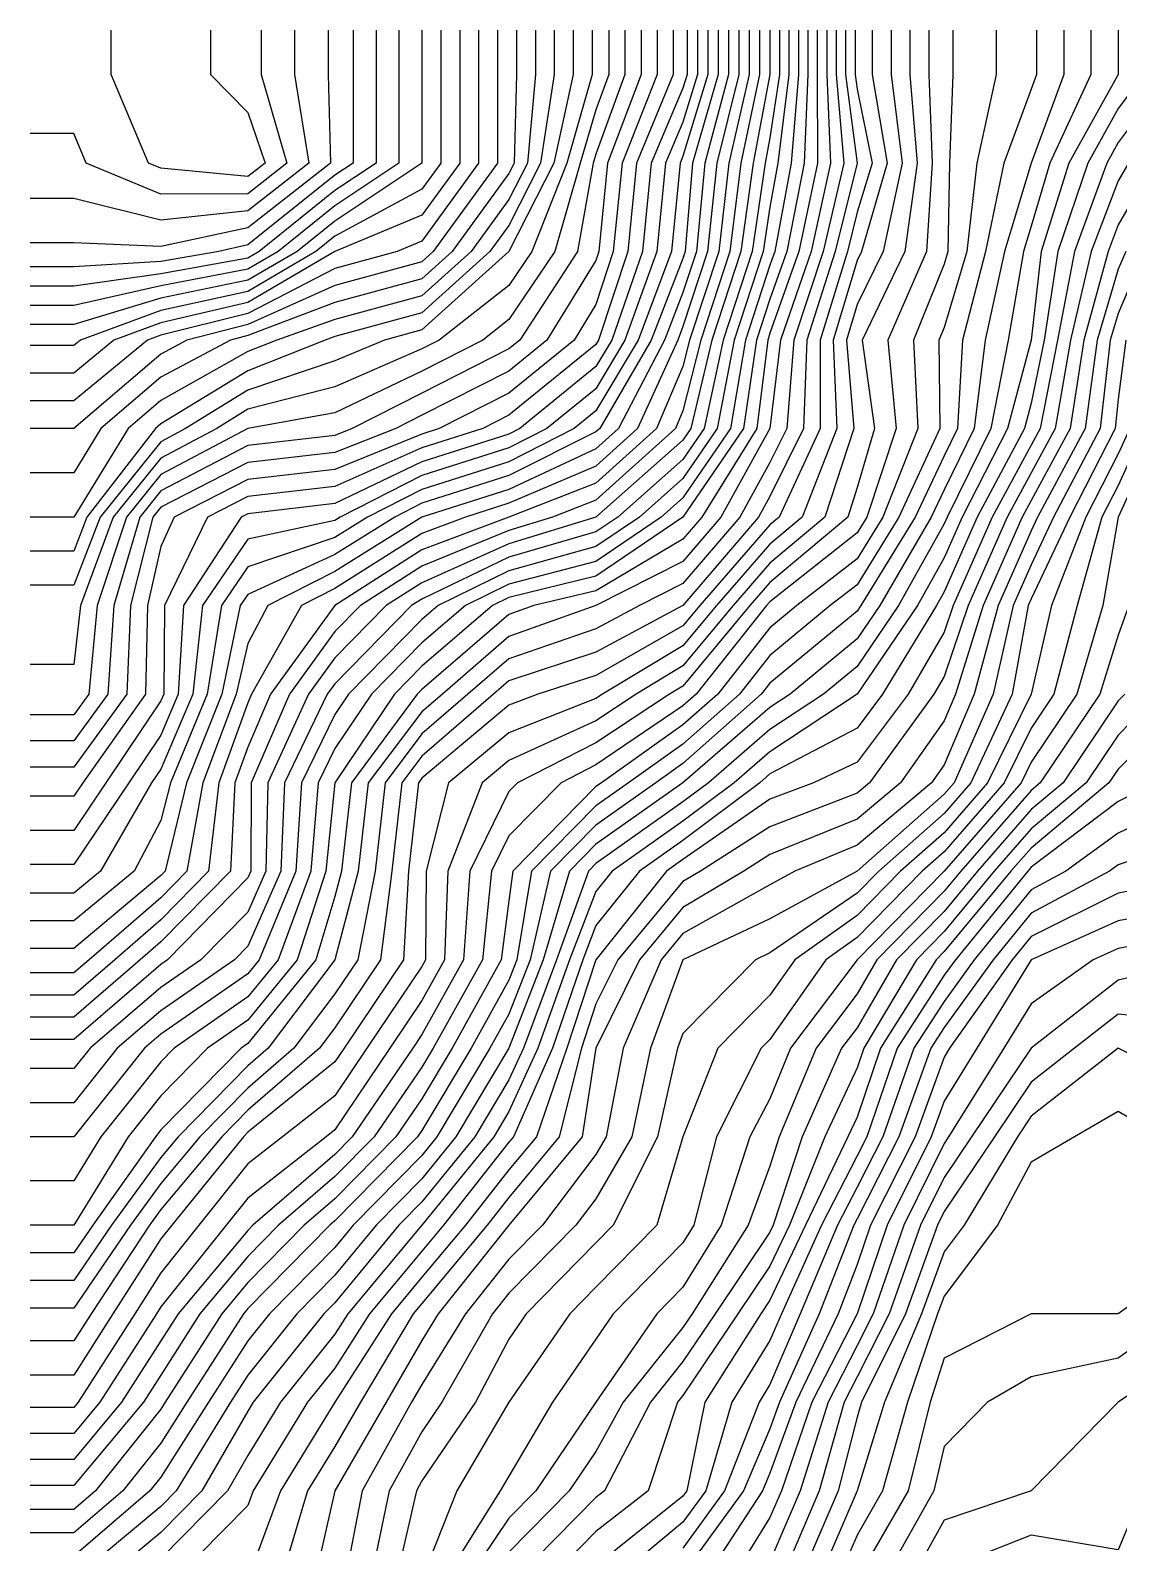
# Model space of a CAD drawing. Header units: inches. Extents: x -105.80435 to -105.79546, y 35.57118 to 35.57852.
# Drawn here: x -105.80435 to -105.800876, y 35.573694 to 35.57852 of the extents above; entities that cross this region are included whole.
import ezdxf

# ---------------------------------------------------------------- set-up
doc = ezdxf.new("R2010")
doc.units = ezdxf.units.IN
doc.header["$MEASUREMENT"] = 0

msp = doc.modelspace()

# ---------------------------------------------------------------- linework, layer by layer
for points, elevation in [([(-105.8033988, 35.5785203), (-105.8033988, 35.5783791), (-105.8033914, 35.5780966), (-105.8036552, 35.5778902), (-105.8039329, 35.5778307), (-105.8042106, 35.5778424), (-105.8043495, 35.5778424)], 7645), ([(-105.8035057, 35.5785203), (-105.8035057, 35.5783791), (-105.8034608, 35.5780966), (-105.8036552, 35.5779445), (-105.8039329, 35.5779138), (-105.8042106, 35.5779836), (-105.8043495, 35.5779836)], 7650), ([(-105.8036125, 35.5785203), (-105.8036125, 35.5783791), (-105.8035302, 35.5780966), (-105.8036552, 35.5779988), (-105.8039329, 35.5779969), (-105.804171, 35.5780966), (-105.8042106, 35.5781907), (-105.8043495, 35.5781907)], 7655), ([(-105.8030998, 35.5785203), (-105.8030998, 35.5783791), (-105.8030998, 35.5780966), (-105.8030998, 35.5780966), (-105.8033775, 35.5779115), (-105.8034982, 35.5778141), (-105.8036552, 35.5777223), (-105.8039329, 35.577665), (-105.8042106, 35.5775808), (-105.8043495, 35.5775808)], 7625), ([(-105.8031728, 35.5785203), (-105.8031728, 35.5783791), (-105.8031728, 35.5780966), (-105.8033775, 35.5779602), (-105.8035586, 35.5778141), (-105.8036552, 35.5777576), (-105.8039329, 35.5777043), (-105.8042106, 35.5776422), (-105.8043495, 35.5776422)], 7630), ([(-105.8032459, 35.5785203), (-105.8032459, 35.5783791), (-105.8032459, 35.5780966), (-105.8033775, 35.5780089), (-105.803619, 35.5778141), (-105.8036552, 35.5777929), (-105.8039329, 35.5777435), (-105.8042106, 35.5777036), (-105.8043495, 35.5777036)], 7635), ([(-105.803319, 35.5785203), (-105.803319, 35.5783791), (-105.803319, 35.5780966), (-105.8033775, 35.5780576), (-105.8036552, 35.5778358), (-105.8037478, 35.5778141), (-105.8039329, 35.5777827), (-105.8042106, 35.577765), (-105.8043495, 35.577765)], 7640), ([(-105.8029186, 35.5785203), (-105.8029186, 35.5783791), (-105.8029186, 35.5780966), (-105.8030998, 35.5778473), (-105.8031791, 35.5778141), (-105.8033775, 35.5777598), (-105.8036552, 35.5776164), (-105.8039329, 35.5775473), (-105.8039756, 35.5775316), (-105.8042106, 35.5773374), (-105.8043495, 35.5773374)], 7610), ([(-105.802979, 35.5785203), (-105.802979, 35.5783791), (-105.802979, 35.5780966), (-105.8030998, 35.5779304), (-105.8033775, 35.5778141), (-105.8033775, 35.5778141), (-105.8036552, 35.5776517), (-105.8039329, 35.5775866), (-105.8040825, 35.5775316), (-105.8042106, 35.5774257), (-105.8043495, 35.5774257)], 7615), ([(-105.8030394, 35.5785203), (-105.8030394, 35.5783791), (-105.8030394, 35.5780966), (-105.8030998, 35.5780135), (-105.8033775, 35.5778628), (-105.8034378, 35.5778141), (-105.8036552, 35.577687), (-105.8039329, 35.5776258), (-105.8041893, 35.5775316), (-105.8042106, 35.577514), (-105.8043495, 35.577514)], 7620), ([(-105.8027979, 35.5785203), (-105.8027979, 35.5783791), (-105.8028052, 35.5780966), (-105.802822, 35.5780634), (-105.8030032, 35.5778141), (-105.8030998, 35.5777272), (-105.8033775, 35.5776511), (-105.8036552, 35.5775458), (-105.8037107, 35.5775316), (-105.8039329, 35.5774127), (-105.8041239, 35.5772492), (-105.8042106, 35.5771079), (-105.8043495, 35.5771079)], 7600), ([(-105.8028583, 35.5785203), (-105.8028583, 35.5783791), (-105.8028583, 35.5780966), (-105.8030635, 35.5778141), (-105.8030998, 35.5777815), (-105.8033775, 35.5777055), (-105.8036552, 35.5775811), (-105.8038496, 35.5775316), (-105.8039329, 35.577487), (-105.8042106, 35.5772492), (-105.8042106, 35.5772492), (-105.8043495, 35.5772492)], 7605), ([(-105.8026168, 35.5785203), (-105.8026168, 35.5783791), (-105.802679, 35.5780966), (-105.802822, 35.5778141), (-105.802822, 35.5778141), (-105.8030998, 35.5775642), (-105.8032188, 35.5775316), (-105.8033775, 35.5774652), (-105.8036552, 35.577372), (-105.8038536, 35.5772492), (-105.8039329, 35.5772073), (-105.8041265, 35.5769667), (-105.8042106, 35.5767494), (-105.8043495, 35.5767494)], 7585), ([(-105.8026771, 35.5785203), (-105.8026771, 35.5783791), (-105.802721, 35.5780966), (-105.802822, 35.5778972), (-105.8028824, 35.5778141), (-105.8030998, 35.5776185), (-105.8033775, 35.5775425), (-105.8034083, 35.5775316), (-105.8036552, 35.5774334), (-105.8039329, 35.577264), (-105.8039503, 35.5772492), (-105.8041686, 35.5769667), (-105.8042106, 35.576858), (-105.8043495, 35.576858)], 7590), ([(-105.8027375, 35.5785203), (-105.8027375, 35.5783791), (-105.8027631, 35.5780966), (-105.802822, 35.5779803), (-105.8029428, 35.5778141), (-105.8030998, 35.5776729), (-105.8033775, 35.5775968), (-105.8035626, 35.5775316), (-105.8036552, 35.5774948), (-105.8039329, 35.5773384), (-105.8040371, 35.5772492), (-105.8042106, 35.5769667), (-105.8042106, 35.5769667), (-105.8043495, 35.5769667)], 7595), ([(-105.8025564, 35.5785203), (-105.8025564, 35.5783791), (-105.8026369, 35.5780966), (-105.8027489, 35.5778141), (-105.802822, 35.5777055), (-105.8030442, 35.5775316), (-105.8030998, 35.5775034), (-105.8033775, 35.5773821), (-105.8036552, 35.5773106), (-105.8037544, 35.5772492), (-105.8039329, 35.577155), (-105.8040844, 35.5769667), (-105.8041893, 35.5766842), (-105.8042106, 35.5764959), (-105.8043495, 35.5764959)], 7580), ([(-105.8024003, 35.5785203), (-105.8024003, 35.5783791), (-105.8025073, 35.5780966), (-105.8025351, 35.5778141), (-105.8025443, 35.5777859), (-105.8027005, 35.5775316), (-105.802822, 35.5774328), (-105.8030998, 35.5772915), (-105.8031831, 35.5772492), (-105.8033775, 35.5771731), (-105.8036552, 35.5771405), (-105.8039329, 35.5769981), (-105.8039582, 35.5769667), (-105.8040291, 35.5766842), (-105.8040416, 35.5764017), (-105.8042106, 35.5761691), (-105.8043495, 35.5761691)], 7565), ([(-105.8024517, 35.5785203), (-105.8024517, 35.5783791), (-105.8025443, 35.5781248), (-105.8025527, 35.5780966), (-105.8026028, 35.5778141), (-105.8027873, 35.5775316), (-105.802822, 35.5775034), (-105.8030998, 35.5773621), (-105.8033219, 35.5772492), (-105.8033775, 35.5772274), (-105.8036552, 35.5771948), (-105.8039329, 35.5770504), (-105.8040002, 35.5769667), (-105.8040825, 35.5766842), (-105.804102, 35.5764017), (-105.8042106, 35.5762522), (-105.8043495, 35.5762522)], 7570), ([(-105.8025032, 35.5785203), (-105.8025032, 35.5783791), (-105.8025443, 35.5782661), (-105.8025948, 35.5780966), (-105.8026759, 35.5778141), (-105.802822, 35.5775968), (-105.8029053, 35.5775316), (-105.8030998, 35.5774328), (-105.8033775, 35.577299), (-105.8036552, 35.5772492), (-105.8036552, 35.5772492), (-105.8039329, 35.5771027), (-105.8040423, 35.5769667), (-105.8041359, 35.5766842), (-105.8041623, 35.5764017), (-105.8042106, 35.5763353), (-105.8043495, 35.5763353)], 7575), ([(-105.8022534, 35.5785203), (-105.8022534, 35.5783791), (-105.8022666, 35.5783356), (-105.8023684, 35.5780966), (-105.8023962, 35.5778141), (-105.8024938, 35.5775316), (-105.8025443, 35.5774469), (-105.8027873, 35.5772492), (-105.802822, 35.5772315), (-105.8030998, 35.5771432), (-105.8033775, 35.5770101), (-105.8036552, 35.5769775), (-105.8036766, 35.5769667), (-105.8038605, 35.5766842), (-105.8038774, 35.5764017), (-105.8039329, 35.5762713), (-105.8040352, 35.5761192), (-105.8042106, 35.5758585), (-105.8043495, 35.5758585)], 7550), ([(-105.8022974, 35.5785203), (-105.8022974, 35.5783791), (-105.8024147, 35.5780966), (-105.8024425, 35.5778141), (-105.8025359, 35.5775316), (-105.8025443, 35.5775175), (-105.802822, 35.5772915), (-105.8029053, 35.5772492), (-105.8030998, 35.5771874), (-105.8033775, 35.5770645), (-105.8036552, 35.5770319), (-105.8037834, 35.5769667), (-105.8039208, 35.5766842), (-105.8039237, 35.5764017), (-105.8039329, 35.57638), (-105.8041083, 35.5761192), (-105.8042106, 35.5759671), (-105.8043495, 35.5759671)], 7555), ([(-105.8023489, 35.5785203), (-105.8023489, 35.5783791), (-105.802461, 35.5780966), (-105.8024888, 35.5778141), (-105.8025443, 35.5776446), (-105.8026137, 35.5775316), (-105.802822, 35.5773621), (-105.8030442, 35.5772492), (-105.8030998, 35.5772315), (-105.8033775, 35.5771188), (-105.8036552, 35.5770862), (-105.8038902, 35.5769667), (-105.8039329, 35.5768725), (-105.8039756, 35.5766842), (-105.8039812, 35.5764017), (-105.8041814, 35.5761192), (-105.8042106, 35.5760758), (-105.8043495, 35.5760758)], 7560), ([(-105.8021542, 35.5785203), (-105.8021542, 35.5783791), (-105.8022357, 35.5780966), (-105.8022595, 35.5778141), (-105.8022666, 35.5777924), (-105.8023676, 35.5775316), (-105.8025322, 35.5772492), (-105.8025443, 35.5772383), (-105.802822, 35.5770991), (-105.8030998, 35.5770108), (-105.8031865, 35.5769667), (-105.8033775, 35.5768472), (-105.8036552, 35.5767195), (-105.8036793, 35.5766842), (-105.8037385, 35.5764017), (-105.8038506, 35.5761192), (-105.803919, 35.5758368), (-105.8039329, 35.5758226), (-105.8042106, 35.5755896), (-105.8043495, 35.5755896)], 7535), ([(-105.8021872, 35.5785203), (-105.8021872, 35.5783791), (-105.8022666, 35.5781183), (-105.8022758, 35.5780966), (-105.8023036, 35.5778141), (-105.8024097, 35.5775316), (-105.8025443, 35.5773056), (-105.8026137, 35.5772492), (-105.802822, 35.5771432), (-105.8030998, 35.577055), (-105.8032733, 35.5769667), (-105.8033775, 35.5769015), (-105.8036552, 35.5768078), (-105.8037397, 35.5766842), (-105.8037848, 35.5764017), (-105.8039021, 35.5761192), (-105.8039329, 35.5759982), (-105.8040184, 35.5758368), (-105.8042106, 35.5756779), (-105.8043495, 35.5756779)], 7540), ([(-105.8022203, 35.5785203), (-105.8022203, 35.5783791), (-105.8022666, 35.578227), (-105.8023221, 35.5780966), (-105.8023499, 35.5778141), (-105.8024517, 35.5775316), (-105.8025443, 35.5773763), (-105.8027005, 35.5772492), (-105.802822, 35.5771874), (-105.8030998, 35.5770991), (-105.8033601, 35.5769667), (-105.8033775, 35.5769558), (-105.8036552, 35.5768961), (-105.8038001, 35.5766842), (-105.8038311, 35.5764017), (-105.8039329, 35.5761627), (-105.8039622, 35.5761192), (-105.8041252, 35.5758368), (-105.8042106, 35.5757661), (-105.8043495, 35.5757661)], 7545), ([(-105.8020219, 35.5785203), (-105.8020219, 35.5783791), (-105.8020814, 35.5780966), (-105.802117, 35.5778141), (-105.8022096, 35.5775316), (-105.8022666, 35.5773056), (-105.8022907, 35.5772492), (-105.8025443, 35.577021), (-105.8026832, 35.5769667), (-105.802822, 35.5769239), (-105.8030998, 35.5768097), (-105.8032958, 35.5766842), (-105.8033775, 35.5766011), (-105.8035224, 35.5764017), (-105.8036445, 35.5761192), (-105.8036456, 35.5758368), (-105.8036552, 35.575815), (-105.8039116, 35.5755543), (-105.8039329, 35.5755394), (-105.8042106, 35.5753001), (-105.8043495, 35.5753001)], 7515), ([(-105.802055, 35.5785203), (-105.802055, 35.5783791), (-105.80212, 35.5780966), (-105.8021526, 35.5778141), (-105.8022452, 35.5775316), (-105.8022666, 35.5774469), (-105.8023511, 35.5772492), (-105.8025443, 35.5770753), (-105.802822, 35.5769667), (-105.802822, 35.5769667), (-105.8030998, 35.5768621), (-105.8033775, 35.5766842), (-105.8033775, 35.5766842), (-105.8035827, 35.5764017), (-105.8036552, 35.5762322), (-105.8036963, 35.5761192), (-105.8037107, 35.5758368), (-105.8039329, 35.5756108), (-105.8039983, 35.5755543), (-105.8042106, 35.5753707), (-105.8043495, 35.5753707)], 7520), ([(-105.8020881, 35.5785203), (-105.8020881, 35.5783791), (-105.8021586, 35.5780966), (-105.8021883, 35.5778141), (-105.8022666, 35.5775751), (-105.8022834, 35.5775316), (-105.8024115, 35.5772492), (-105.8025443, 35.5771296), (-105.802822, 35.5770108), (-105.8029609, 35.5769667), (-105.8030998, 35.5769144), (-105.8033775, 35.5767385), (-105.8034843, 35.5766842), (-105.8036431, 35.5764017), (-105.8036552, 35.5763735), (-105.8037478, 35.5761192), (-105.8037802, 35.5758368), (-105.8039329, 35.5756814), (-105.8040799, 35.5755543), (-105.8042106, 35.5754413), (-105.8043495, 35.5754413)], 7525), ([(-105.8021211, 35.5785203), (-105.8021211, 35.5783791), (-105.8021972, 35.5780966), (-105.8022239, 35.5778141), (-105.8022666, 35.5776837), (-105.8023255, 35.5775316), (-105.8024719, 35.5772492), (-105.8025443, 35.577184), (-105.802822, 35.577055), (-105.8030998, 35.5769667), (-105.8030998, 35.5769667), (-105.8033775, 35.5767928), (-105.8035911, 35.5766842), (-105.8036552, 35.5765631), (-105.8036922, 35.5764017), (-105.8037992, 35.5761192), (-105.8038496, 35.5758368), (-105.8039329, 35.575752), (-105.8041616, 35.5755543), (-105.8042106, 35.5755119), (-105.8043495, 35.5755119)], 7530), ([(-105.8019587, 35.5785203), (-105.8019587, 35.5783791), (-105.8019889, 35.5781773), (-105.8020043, 35.5780966), (-105.8020458, 35.5778141), (-105.8021384, 35.5775316), (-105.8021993, 35.5772492), (-105.8022666, 35.5771509), (-105.8024749, 35.5769667), (-105.8025443, 35.5769196), (-105.802822, 35.5768383), (-105.8030998, 35.5767051), (-105.8031324, 35.5766842), (-105.8033775, 35.576435), (-105.8034016, 35.5764017), (-105.8035377, 35.5761192), (-105.8035499, 35.5758368), (-105.8036552, 35.5755978), (-105.8036979, 35.5755543), (-105.8039329, 35.5753908), (-105.8040718, 35.5752718), (-105.8042106, 35.575098), (-105.8043495, 35.575098)], 7505), ([(-105.8019889, 35.5785203), (-105.8019889, 35.5783791), (-105.8019889, 35.5783791), (-105.8020429, 35.5780966), (-105.8020814, 35.5778141), (-105.802174, 35.5775316), (-105.8022413, 35.5772492), (-105.8022666, 35.5772123), (-105.8025443, 35.5769667), (-105.8025443, 35.5769667), (-105.802822, 35.5768811), (-105.8030998, 35.5767574), (-105.8032141, 35.5766842), (-105.8033775, 35.576518), (-105.803462, 35.5764017), (-105.8035911, 35.5761192), (-105.8035977, 35.5758368), (-105.8036552, 35.5757064), (-105.8038047, 35.5755543), (-105.8039329, 35.5754651), (-105.8041586, 35.5752718), (-105.8042106, 35.5752066), (-105.8043495, 35.5752066)], 7510), ([(-105.8018983, 35.5785203), (-105.8018983, 35.5783791), (-105.8019215, 35.5780966), (-105.8019734, 35.5778141), (-105.8019889, 35.5777706), (-105.8020672, 35.5775316), (-105.8021151, 35.5772492), (-105.8022666, 35.5770281), (-105.802336, 35.5769667), (-105.8025443, 35.5768254), (-105.802822, 35.5767527), (-105.8029609, 35.5766842), (-105.8030998, 35.5765653), (-105.8032605, 35.5764017), (-105.8033775, 35.5762279), (-105.8034309, 35.5761192), (-105.8034541, 35.5758368), (-105.8035586, 35.5755543), (-105.8036552, 35.5754354), (-105.8038902, 35.5752718), (-105.8039329, 35.5752284), (-105.8041239, 35.5749893), (-105.8042106, 35.5748481), (-105.8043495, 35.5748481)], 7495), ([(-105.8019285, 35.5785203), (-105.8019285, 35.5783791), (-105.8019636, 35.5780966), (-105.8019889, 35.5779553), (-105.8020102, 35.5778141), (-105.8021028, 35.5775316), (-105.8021572, 35.5772492), (-105.8022666, 35.5770895), (-105.8024054, 35.5769667), (-105.8025443, 35.5768725), (-105.802822, 35.5767955), (-105.8030477, 35.5766842), (-105.8030998, 35.5766396), (-105.8033336, 35.5764017), (-105.8033775, 35.5763365), (-105.8034843, 35.5761192), (-105.803502, 35.5758368), (-105.803619, 35.5755543), (-105.8036552, 35.5755097), (-105.8039329, 35.5753164), (-105.803985, 35.5752718), (-105.8042106, 35.5749893), (-105.8042106, 35.5749893), (-105.8043495, 35.5749893)], 7500), ([(-105.8017776, 35.5785203), (-105.8017776, 35.5783791), (-105.8017532, 35.5780966), (-105.8018191, 35.5778141), (-105.8019131, 35.5775316), (-105.8019355, 35.5772492), (-105.8019889, 35.5771405), (-105.8020855, 35.5769667), (-105.8022666, 35.5767548), (-105.8024054, 35.5766842), (-105.8025443, 35.5766099), (-105.802822, 35.5765147), (-105.8029527, 35.5764017), (-105.8030998, 35.5762746), (-105.8032172, 35.5761192), (-105.8032493, 35.5758368), (-105.8033044, 35.5755543), (-105.8033775, 35.5754456), (-105.8035082, 35.5752718), (-105.8036552, 35.5751447), (-105.8038079, 35.5749893), (-105.8039329, 35.5748398), (-105.8040295, 35.5747069), (-105.8042106, 35.574442), (-105.8043495, 35.574442)], 7475), ([(-105.8018077, 35.5785203), (-105.8018077, 35.5783791), (-105.8017953, 35.5780966), (-105.8018577, 35.5778141), (-105.8019552, 35.5775316), (-105.8019889, 35.5772492), (-105.8019889, 35.5772492), (-105.8021458, 35.5769667), (-105.8022666, 35.5768254), (-105.8025443, 35.5766842), (-105.8025443, 35.5766842), (-105.802822, 35.5765853), (-105.8030344, 35.5764017), (-105.8030998, 35.5763452), (-105.8032707, 35.5761192), (-105.8033027, 35.5758368), (-105.8033775, 35.5755543), (-105.8033775, 35.5755543), (-105.8035898, 35.5752718), (-105.8036552, 35.5752153), (-105.8038774, 35.5749893), (-105.8039329, 35.5749229), (-105.8040899, 35.5747069), (-105.8042106, 35.5745303), (-105.8043495, 35.5745303)], 7480), ([(-105.8018379, 35.5785203), (-105.8018379, 35.5783791), (-105.8018374, 35.5780966), (-105.8018963, 35.5778141), (-105.8019889, 35.5775534), (-105.801996, 35.5775316), (-105.8020309, 35.5772492), (-105.8022062, 35.5769667), (-105.8022666, 35.5768961), (-105.8025443, 35.5767313), (-105.8027427, 35.5766842), (-105.802822, 35.576656), (-105.8030998, 35.5764166), (-105.8031144, 35.5764017), (-105.8033241, 35.5761192), (-105.8033561, 35.5758368), (-105.8033775, 35.5757561), (-105.8034378, 35.5755543), (-105.8036552, 35.5752867), (-105.8036766, 35.5752718), (-105.8039329, 35.5750111), (-105.8039503, 35.5749893), (-105.8041503, 35.5747069), (-105.8042106, 35.5746186), (-105.8043495, 35.5746186)], 7485), ([(-105.8018681, 35.5785203), (-105.8018681, 35.5783791), (-105.8018795, 35.5780966), (-105.8019349, 35.5778141), (-105.8019889, 35.577662), (-105.8020316, 35.5775316), (-105.802073, 35.5772492), (-105.8022666, 35.5769667), (-105.8022666, 35.5769667), (-105.8025443, 35.5767784), (-105.802822, 35.5767099), (-105.8028741, 35.5766842), (-105.8030998, 35.5764909), (-105.8031875, 35.5764017), (-105.8033775, 35.5761192), (-105.8033775, 35.5761192), (-105.8034062, 35.5758368), (-105.8034982, 35.5755543), (-105.8036552, 35.575361), (-105.8037834, 35.5752718), (-105.8039329, 35.5751197), (-105.8040371, 35.5749893), (-105.8042106, 35.5747069), (-105.8042106, 35.5747069), (-105.8043495, 35.5747069)], 7490), ([(-105.8017172, 35.5785203), (-105.8017172, 35.5783791), (-105.8017111, 35.578332), (-105.8016633, 35.5780966), (-105.8017111, 35.5779397), (-105.801742, 35.5778141), (-105.801829, 35.5775316), (-105.8018286, 35.5772492), (-105.8019596, 35.5769667), (-105.8019889, 35.5769421), (-105.8022132, 35.5766842), (-105.8022666, 35.57662), (-105.8025443, 35.5764612), (-105.8027295, 35.5764017), (-105.802822, 35.5763664), (-105.8030998, 35.5761334), (-105.8031104, 35.5761192), (-105.8031425, 35.5758368), (-105.8031582, 35.5755543), (-105.8033482, 35.5752718), (-105.8033775, 35.5752284), (-105.8036552, 35.5750035), (-105.8036691, 35.5749893), (-105.8038982, 35.5747069), (-105.8039329, 35.5746634), (-105.8040857, 35.5744244), (-105.8042106, 35.5742288), (-105.8043495, 35.5742288)], 7465), ([(-105.8017474, 35.5785203), (-105.8017474, 35.5783791), (-105.8017111, 35.5780966), (-105.8017111, 35.5780966), (-105.8017111, 35.5780966), (-105.8017806, 35.5778141), (-105.801871, 35.5775316), (-105.801882, 35.5772492), (-105.8019889, 35.5770319), (-105.8020251, 35.5769667), (-105.8022666, 35.5766842), (-105.8022666, 35.5766842), (-105.8025443, 35.5765355), (-105.802822, 35.5764441), (-105.802871, 35.5764017), (-105.8030998, 35.576204), (-105.8031638, 35.5761192), (-105.8031959, 35.5758368), (-105.8032313, 35.5755543), (-105.8033775, 35.575337), (-105.8034265, 35.5752718), (-105.8036552, 35.5750741), (-105.8037385, 35.5749893), (-105.8039329, 35.5747567), (-105.8039691, 35.5747069), (-105.8041551, 35.5744244), (-105.8042106, 35.5743375), (-105.8043495, 35.5743375)], 7470), ([(-105.8014817, 35.5785203), (-105.8014817, 35.5783791), (-105.8014717, 35.5780966), (-105.801489, 35.5778141), (-105.8016131, 35.5775316), (-105.8015862, 35.5772492), (-105.8016803, 35.5769667), (-105.8017111, 35.5769168), (-105.8019889, 35.5766965), (-105.8019995, 35.5766842), (-105.8022249, 35.5764017), (-105.8022666, 35.5763649), (-105.8025443, 35.5761757), (-105.8026554, 35.5761192), (-105.802822, 35.5759498), (-105.8028776, 35.5758368), (-105.8029066, 35.5755543), (-105.8030635, 35.5752718), (-105.8030998, 35.5752113), (-105.8032525, 35.5749893), (-105.8033775, 35.5748622), (-105.8035572, 35.5747069), (-105.8036552, 35.5746072), (-105.8038079, 35.5744244), (-105.8039329, 35.5742288), (-105.8039885, 35.5741419), (-105.8042106, 35.573876), (-105.8043495, 35.573876)], 7445), ([(-105.8015421, 35.5785203), (-105.8015421, 35.5783791), (-105.8015196, 35.5780966), (-105.8015584, 35.5778141), (-105.8016948, 35.5775316), (-105.8016556, 35.5772492), (-105.8017111, 35.5770608), (-105.8017404, 35.5769667), (-105.8019889, 35.5767579), (-105.802053, 35.5766842), (-105.8022666, 35.5764274), (-105.8023093, 35.5764017), (-105.8025443, 35.5762464), (-105.8027943, 35.5761192), (-105.802822, 35.576091), (-105.802947, 35.5758368), (-105.8029669, 35.5755543), (-105.8030998, 35.5753153), (-105.803129, 35.5752718), (-105.8033219, 35.5749893), (-105.8033775, 35.5749328), (-105.8036389, 35.5747069), (-105.8036552, 35.5746902), (-105.8038774, 35.5744244), (-105.8039329, 35.5743375), (-105.8040579, 35.5741419), (-105.8042106, 35.5739591), (-105.8043495, 35.5739591)], 7450), ([(-105.8016025, 35.5785203), (-105.8016025, 35.5783791), (-105.8015675, 35.5780966), (-105.8016278, 35.5778141), (-105.8017111, 35.5776446), (-105.8017448, 35.5775316), (-105.8017218, 35.5772492), (-105.8018135, 35.5769667), (-105.8019889, 35.5768193), (-105.8021064, 35.5766842), (-105.8022666, 35.5764916), (-105.8024161, 35.5764017), (-105.8025443, 35.576317), (-105.802822, 35.5761899), (-105.8029075, 35.5761192), (-105.8030164, 35.5758368), (-105.8030273, 35.5755543), (-105.8030998, 35.5754239), (-105.8032021, 35.5752718), (-105.8033775, 35.5750111), (-105.8034052, 35.5749893), (-105.8036552, 35.5747938), (-105.8037246, 35.5747069), (-105.8039329, 35.5744461), (-105.8039468, 35.5744244), (-105.8041273, 35.5741419), (-105.8042106, 35.5740422), (-105.8043495, 35.5740422)], 7455), ([(-105.8016628, 35.5785203), (-105.8016628, 35.5783791), (-105.8016154, 35.5780966), (-105.8016973, 35.5778141), (-105.8017111, 35.5777859), (-105.8017869, 35.5775316), (-105.8017752, 35.5772492), (-105.8018865, 35.5769667), (-105.8019889, 35.5768807), (-105.8021598, 35.5766842), (-105.8022666, 35.5765558), (-105.8025229, 35.5764017), (-105.8025443, 35.5763876), (-105.802822, 35.5762781), (-105.8030143, 35.5761192), (-105.8030859, 35.5758368), (-105.8030877, 35.5755543), (-105.8030998, 35.5755326), (-105.8032752, 35.5752718), (-105.8033775, 35.5751197), (-105.8035441, 35.5749893), (-105.8036552, 35.5749024), (-105.8038114, 35.5747069), (-105.8039329, 35.5745548), (-105.8040162, 35.5744244), (-105.8041968, 35.5741419), (-105.8042106, 35.5741253), (-105.8043495, 35.5741253)], 7460), ([(-105.8012668, 35.5785203), (-105.8012668, 35.5783791), (-105.8013293, 35.5780966), (-105.801361, 35.5778141), (-105.8014334, 35.577572), (-105.8014498, 35.5775316), (-105.8014473, 35.5772492), (-105.8015774, 35.5769667), (-105.8017111, 35.5767507), (-105.8017966, 35.5766842), (-105.8019889, 35.5765253), (-105.8020861, 35.5764017), (-105.8022666, 35.5762421), (-105.8024402, 35.5761192), (-105.8025443, 35.5760456), (-105.8027496, 35.5758368), (-105.8027968, 35.5755543), (-105.802822, 35.5754891), (-105.8029428, 35.5752718), (-105.8030998, 35.5750095), (-105.8031136, 35.5749893), (-105.8033775, 35.574721), (-105.8033938, 35.5747069), (-105.8036552, 35.574441), (-105.8036691, 35.5744244), (-105.8038496, 35.5741419), (-105.8039329, 35.5740115), (-105.8040544, 35.5738594), (-105.8042106, 35.5737256), (-105.8043495, 35.5737256)], 7435), ([(-105.8014056, 35.5785203), (-105.8014056, 35.5783791), (-105.8014161, 35.5780966), (-105.8014213, 35.5778141), (-105.8014334, 35.5777738), (-105.8015314, 35.5775316), (-105.8015167, 35.5772492), (-105.8016289, 35.5769667), (-105.8017111, 35.5768337), (-105.8019034, 35.5766842), (-105.8019889, 35.5766136), (-105.8021555, 35.5764017), (-105.8022666, 35.5763035), (-105.802527, 35.5761192), (-105.8025443, 35.576107), (-105.80281, 35.5758368), (-105.802822, 35.5757426), (-105.8028462, 35.5755543), (-105.8030032, 35.5752718), (-105.8030998, 35.5751104), (-105.8031831, 35.5749893), (-105.8033775, 35.5747916), (-105.8034755, 35.5747069), (-105.8036552, 35.5745241), (-105.8037385, 35.5744244), (-105.803919, 35.5741419), (-105.8039329, 35.5741202), (-105.8041412, 35.5738594), (-105.8042106, 35.5738), (-105.8043495, 35.5738)], 7440), ([(-105.8011383, 35.5785203), (-105.8011383, 35.5783791), (-105.8011557, 35.578332), (-105.8012425, 35.5780966), (-105.8013006, 35.5778141), (-105.801375, 35.5775316), (-105.8013907, 35.5772492), (-105.8014334, 35.5771622), (-105.801526, 35.5769667), (-105.8016991, 35.5766842), (-105.8017111, 35.5766665), (-105.8019889, 35.576437), (-105.8020166, 35.5764017), (-105.8022666, 35.5761807), (-105.8023534, 35.5761192), (-105.8025443, 35.5759841), (-105.8026892, 35.5758368), (-105.8027547, 35.5755543), (-105.802822, 35.5753805), (-105.8028824, 35.5752718), (-105.8030515, 35.5749893), (-105.8030998, 35.5749299), (-105.803319, 35.5747069), (-105.8033775, 35.5746362), (-105.8035858, 35.5744244), (-105.8036552, 35.5743375), (-105.8037802, 35.5741419), (-105.8039329, 35.5739029), (-105.8039676, 35.5738594), (-105.8042106, 35.5736513)], 7430), ([(-105.8010516, 35.5785203), (-105.8010516, 35.5783791), (-105.8011557, 35.5780966), (-105.8011557, 35.5780966), (-105.8012402, 35.5778141), (-105.8013019, 35.5775316), (-105.8013373, 35.5772492), (-105.8014334, 35.5770536), (-105.8014746, 35.5769667), (-105.8016387, 35.5766842), (-105.8017111, 35.5765783), (-105.8019248, 35.5764017), (-105.8019889, 35.5763594), (-105.8022666, 35.5761192), (-105.8022666, 35.5761192), (-105.8025443, 35.5759227), (-105.8026288, 35.5758368), (-105.8027126, 35.5755543), (-105.802822, 35.5752718), (-105.802822, 35.5752718), (-105.8029911, 35.5749893), (-105.8030998, 35.5748555), (-105.8032459, 35.5747069), (-105.8033775, 35.574548), (-105.803499, 35.5744244), (-105.8036552, 35.5742288), (-105.8037107, 35.5741419), (-105.8038839, 35.5738594), (-105.8039329, 35.5738096), (-105.8042106, 35.573577)], 7425), ([(-105.8009648, 35.5785203), (-105.8009648, 35.5783791), (-105.8010953, 35.5780966), (-105.8011557, 35.5778948), (-105.8011798, 35.5778141), (-105.8012288, 35.5775316), (-105.8012839, 35.5772492), (-105.8014238, 35.5769667), (-105.8014334, 35.5769449), (-105.8015783, 35.5766842), (-105.8017111, 35.57649), (-105.801818, 35.5764017), (-105.8019889, 35.5762887), (-105.8021849, 35.5761192), (-105.8022666, 35.5760578), (-105.8025443, 35.5758613), (-105.8025685, 35.5758368), (-105.8026705, 35.5755543), (-105.8027757, 35.5752718), (-105.802822, 35.5751709), (-105.8029307, 35.5749893), (-105.8030998, 35.5747812), (-105.8031728, 35.5747069), (-105.8033775, 35.5744597), (-105.8034122, 35.5744244), (-105.8036378, 35.5741419), (-105.8036552, 35.5741137), (-105.8038022, 35.5738594), (-105.8039329, 35.5737265), (-105.8041115, 35.573577)], 7420), ([(-105.8037742, 35.5785203), (-105.8037742, 35.5783791), (-105.8036552, 35.578258), (-105.8035997, 35.5780966), (-105.8036552, 35.5780531), (-105.8039329, 35.57808), (-105.8039726, 35.5780966), (-105.8040916, 35.5783791), (-105.8040916, 35.5785203)], 7660), ([(-105.800878, 35.5785203), (-105.800878, 35.5783791), (-105.800878, 35.5783791), (-105.8010349, 35.5780966), (-105.8011237, 35.5778141), (-105.8011557, 35.5775316), (-105.8011557, 35.5775316), (-105.8012305, 35.5772492), (-105.801376, 35.5769667), (-105.8014334, 35.5768363), (-105.8015179, 35.5766842), (-105.8017111, 35.5764017), (-105.8017111, 35.5764017), (-105.8019889, 35.5762181), (-105.8021032, 35.5761192), (-105.8022666, 35.5759964), (-105.8024922, 35.5758368), (-105.8025443, 35.5757716), (-105.8026285, 35.5755543), (-105.8027295, 35.5752718), (-105.802822, 35.57507), (-105.8028703, 35.5749893), (-105.8030998, 35.5747069), (-105.8030998, 35.5747069), (-105.8033358, 35.5744244), (-105.8033775, 35.5743592), (-105.803551, 35.5741419), (-105.8036552, 35.5739724), (-105.8037205, 35.5738594), (-105.8039329, 35.5736434)], 7415), ([(-105.8007963, 35.5783791), (-105.800878, 35.5782704), (-105.8009746, 35.5780966), (-105.8010702, 35.5778141), (-105.8011136, 35.5775316), (-105.8011557, 35.5773299), (-105.8011771, 35.5772492), (-105.8013281, 35.5769667), (-105.8014334, 35.5767277), (-105.8014576, 35.5766842), (-105.8016295, 35.5764017), (-105.8017111, 35.5762931), (-105.8019889, 35.5761475), (-105.8020215, 35.5761192), (-105.8022666, 35.575935), (-105.8024054, 35.5758368), (-105.8025443, 35.5756629), (-105.8025864, 35.5755543), (-105.8026832, 35.5752718), (-105.8028074, 35.5749893), (-105.802822, 35.5749717), (-105.8030303, 35.5747069), (-105.8030998, 35.5746238), (-105.8032664, 35.5744244), (-105.8033775, 35.5742506), (-105.8034643, 35.5741419), (-105.8036378, 35.5738594), (-105.8036552, 35.5738124), (-105.8038866, 35.573577)], 7410), ([(-105.8007146, 35.5783791), (-105.800878, 35.5781618), (-105.8009142, 35.5780966), (-105.8010168, 35.5778141), (-105.8010715, 35.5775316), (-105.801127, 35.5772492), (-105.8011557, 35.5771962), (-105.8012802, 35.5769667), (-105.8014047, 35.5766842), (-105.8014334, 35.5765995), (-105.8015478, 35.5764017), (-105.8017111, 35.5761844), (-105.80185, 35.5761192), (-105.8019889, 35.5760663), (-105.8022666, 35.5758736), (-105.8023187, 35.5758368), (-105.8025443, 35.5755543), (-105.8025443, 35.5755543), (-105.8026369, 35.5752718), (-105.8027343, 35.5749893), (-105.802822, 35.5748834), (-105.8029609, 35.5747069), (-105.8030998, 35.5745407), (-105.803197, 35.5744244), (-105.8033775, 35.5741419), (-105.8033775, 35.5741419), (-105.803551, 35.5738594), (-105.8036552, 35.573577)], 7405), ([(-105.8008453, 35.5780966), (-105.800878, 35.5780401), (-105.8009634, 35.5778141), (-105.8010295, 35.5775316), (-105.8010791, 35.5772492), (-105.8011557, 35.5771079), (-105.8012323, 35.5769667), (-105.8013568, 35.5766842), (-105.8014334, 35.5764582), (-105.8014661, 35.5764017), (-105.8016715, 35.5761192), (-105.8017111, 35.576086), (-105.8019889, 35.575978), (-105.802211, 35.5758368), (-105.8022666, 35.5758035), (-105.8024749, 35.5755543), (-105.8025443, 35.5754131), (-105.8025906, 35.5752718), (-105.8026612, 35.5749893), (-105.802822, 35.5747951), (-105.8028915, 35.5747069), (-105.8030998, 35.5744576), (-105.8031275, 35.5744244), (-105.8032958, 35.5741419), (-105.8033775, 35.5740007), (-105.8034643, 35.5738594), (-105.8035484, 35.573577)], 7400), ([(-105.8007636, 35.5780966), (-105.800878, 35.5778989), (-105.80091, 35.5778141), (-105.8009874, 35.5775316), (-105.8010312, 35.5772492), (-105.8011557, 35.5770196), (-105.8011844, 35.5769667), (-105.8013089, 35.5766842), (-105.8013972, 35.5764017), (-105.8014334, 35.576317), (-105.8015723, 35.5761192), (-105.8017111, 35.5760029), (-105.8019889, 35.5758897), (-105.8020722, 35.5758368), (-105.8022666, 35.5757205), (-105.8024054, 35.5755543), (-105.8025443, 35.5752718), (-105.8025443, 35.5752718), (-105.8025882, 35.5749893), (-105.802822, 35.5747069), (-105.802822, 35.5747069), (-105.8030477, 35.5744244), (-105.8030998, 35.5743396), (-105.8032141, 35.5741419), (-105.8033775, 35.5738594), (-105.8033775, 35.5738594), (-105.8034416, 35.573577)], 7395), ([(-105.8008538, 35.5778141), (-105.800878, 35.5777576), (-105.8009453, 35.5775316), (-105.8009833, 35.5772492), (-105.8011351, 35.5769667), (-105.8011557, 35.5769232), (-105.801261, 35.5766842), (-105.8013368, 35.5764017), (-105.8014334, 35.5761757), (-105.8014731, 35.5761192), (-105.8017111, 35.5759199), (-105.8019095, 35.5758368), (-105.8019889, 35.5757933), (-105.8022666, 35.5756374), (-105.802336, 35.5755543), (-105.8024575, 35.5752718), (-105.8025116, 35.5749893), (-105.8025443, 35.5749328), (-105.8027152, 35.5747069), (-105.802822, 35.5745982), (-105.8029609, 35.5744244), (-105.8030998, 35.5741984), (-105.8031324, 35.5741419), (-105.8032907, 35.5738594), (-105.8033448, 35.573577)], 7390), ([(-105.8007935, 35.5778141), (-105.800878, 35.5776164), (-105.8009032, 35.5775316), (-105.8009354, 35.5772492), (-105.8010837, 35.5769667), (-105.8011557, 35.5768146), (-105.8012132, 35.5766842), (-105.8012764, 35.5764017), (-105.8014014, 35.5761192), (-105.8014334, 35.5760824), (-105.8017111, 35.5758368), (-105.8017111, 35.5758368), (-105.8019889, 35.5756847), (-105.8022666, 35.5755543), (-105.8022666, 35.5755543), (-105.8023707, 35.5752718), (-105.80243, 35.5749893), (-105.8025443, 35.5747916), (-105.8026084, 35.5747069), (-105.802822, 35.5744896), (-105.8028741, 35.5744244), (-105.8030357, 35.5741419), (-105.8030998, 35.5740477), (-105.8032039, 35.5738594), (-105.8032631, 35.573577)], 7385), ([(-105.8008538, 35.5775316), (-105.800878, 35.5773433), (-105.8008876, 35.5772492), (-105.8010323, 35.5769667), (-105.8011557, 35.5767059), (-105.8011653, 35.5766842), (-105.8012161, 35.5764017), (-105.801348, 35.5761192), (-105.8014334, 35.576021), (-105.8016417, 35.5758368), (-105.8017111, 35.5757661), (-105.8019889, 35.575576), (-105.8020352, 35.5755543), (-105.8022666, 35.5753189), (-105.8022839, 35.5752718), (-105.8023483, 35.5749893), (-105.8024888, 35.5747069), (-105.8025443, 35.5746504), (-105.8027665, 35.5744244), (-105.802822, 35.5743437), (-105.8029288, 35.5741419), (-105.8030998, 35.5738908), (-105.8031171, 35.5738594), (-105.8031814, 35.573577)], 7380), ([(-105.8008409, 35.5772492), (-105.800878, 35.5771684), (-105.8009808, 35.5769667), (-105.8010904, 35.5766842), (-105.8011557, 35.5764017), (-105.8011557, 35.5764017), (-105.8012946, 35.5761192), (-105.8014334, 35.5759596), (-105.8015723, 35.5758368), (-105.8017111, 35.5756955), (-105.8019095, 35.5755543), (-105.8019889, 35.5754413), (-105.8021555, 35.5752718), (-105.8022666, 35.5749893), (-105.8022666, 35.5749893), (-105.8023499, 35.5747069), (-105.8025443, 35.5745091), (-105.8026276, 35.5744244), (-105.802822, 35.5741419), (-105.802822, 35.5741419), (-105.8029887, 35.5738594), (-105.8030998, 35.573577)], 7375), ([(-105.8007947, 35.5772492), (-105.800878, 35.5770676), (-105.8009294, 35.5769667), (-105.8010087, 35.5766842), (-105.8010826, 35.5764017), (-105.8011557, 35.5762931), (-105.8012412, 35.5761192), (-105.8014334, 35.5758982), (-105.8015029, 35.5758368), (-105.8017111, 35.5756249), (-105.8018103, 35.5755543), (-105.8019889, 35.5753001), (-105.8020166, 35.5752718), (-105.8021598, 35.5749893), (-105.8022319, 35.5747069), (-105.8022666, 35.5746504), (-105.8024888, 35.5744244), (-105.8025443, 35.5743437), (-105.8026832, 35.5741419), (-105.802822, 35.5739065), (-105.8028498, 35.5738594), (-105.8030267, 35.573577)], 7370), ([(-105.8007484, 35.5772492), (-105.800878, 35.5769667), (-105.800878, 35.5769667), (-105.800927, 35.5766842), (-105.8010095, 35.5764017), (-105.8011557, 35.5761844), (-105.8011877, 35.5761192), (-105.8014334, 35.5758368), (-105.8014334, 35.5758368), (-105.8017111, 35.5755543), (-105.8017111, 35.5755543), (-105.8019235, 35.5752718), (-105.8019889, 35.5751104), (-105.802053, 35.5749893), (-105.8021451, 35.5747069), (-105.8022666, 35.5745091), (-105.8023499, 35.5744244), (-105.8025443, 35.5741419), (-105.8025443, 35.5741419), (-105.8027366, 35.5738594), (-105.802822, 35.5737725), (-105.8029536, 35.573577)], 7365), ([(-105.7991271, 35.5769667), (-105.7992116, 35.5771644), (-105.7994894, 35.5771079), (-105.7995819, 35.5769667), (-105.7997671, 35.5767784), (-105.7998192, 35.5766842), (-105.7999927, 35.5764017), (-105.8000448, 35.5761192), (-105.8000448, 35.5758368), (-105.8000448, 35.5758368), (-105.8001089, 35.5755543), (-105.8002705, 35.5752718), (-105.8003225, 35.5751306), (-105.8006003, 35.5751306), (-105.800878, 35.5752718), (-105.8011557, 35.5750545), (-105.8011995, 35.5749893), (-105.8013693, 35.5747069), (-105.8014334, 35.5746221), (-105.8015054, 35.5744244), (-105.8016234, 35.5741419), (-105.8017111, 35.5738594), (-105.8017111, 35.5738594), (-105.8018319, 35.573577)], 7300), ([(-105.7991048, 35.5761192), (-105.7992116, 35.5764017), (-105.7992116, 35.5764017), (-105.7992116, 35.5766842), (-105.7994894, 35.5768504), (-105.7996527, 35.5766842), (-105.7997671, 35.5764865), (-105.7998192, 35.5764017), (-105.7999241, 35.5761192), (-105.7999059, 35.5758368), (-105.7999476, 35.5755543), (-105.8000448, 35.5753566), (-105.8000969, 35.5752718), (-105.8002082, 35.5749893), (-105.8003225, 35.5747069), (-105.8003225, 35.5747069), (-105.8006003, 35.5746221), (-105.800878, 35.5744244), (-105.800878, 35.5744244), (-105.8011557, 35.5744244), (-105.8014334, 35.5742831), (-105.8014773, 35.5741419), (-105.8015478, 35.5738594), (-105.8017111, 35.573577)], 7290), ([(-105.8008433, 35.5766842), (-105.800878, 35.57659), (-105.8009364, 35.5764017), (-105.8011265, 35.5761192), (-105.8011557, 35.5760947), (-105.80138, 35.5758368), (-105.8014334, 35.5757726), (-105.801648, 35.5755543), (-105.8017111, 35.5754456), (-105.8018418, 35.5752718), (-105.8019596, 35.5749893), (-105.8019889, 35.5748952), (-105.8020583, 35.5747069), (-105.8022374, 35.5744244), (-105.8022666, 35.5743809), (-105.8024575, 35.5741419), (-105.8025443, 35.573985), (-105.8026298, 35.5738594), (-105.802822, 35.5736639)], 7360), ([(-105.8008566, 35.5764017), (-105.800878, 35.57638), (-105.8010534, 35.5761192), (-105.8011557, 35.5760333), (-105.8013266, 35.5758368), (-105.8014334, 35.5757084), (-105.8015849, 35.5755543), (-105.8017111, 35.575337), (-105.8017602, 35.5752718), (-105.8018865, 35.5749893), (-105.8019786, 35.5747069), (-105.8019889, 35.5746851), (-105.8021643, 35.5744244), (-105.8022666, 35.5742723), (-105.8023707, 35.5741419), (-105.8025165, 35.5738594), (-105.8025443, 35.5738377), (-105.8028007, 35.573577)], 7355), ([(-105.8007498, 35.5764017), (-105.800878, 35.5762713), (-105.8009803, 35.5761192), (-105.8011557, 35.5759719), (-105.8012732, 35.5758368), (-105.8014334, 35.5756442), (-105.8015218, 35.5755543), (-105.8016898, 35.5752718), (-105.8017111, 35.575209), (-105.8018135, 35.5749893), (-105.8019271, 35.5747069), (-105.8019889, 35.5745765), (-105.8020912, 35.5744244), (-105.8022666, 35.5741636), (-105.8022839, 35.5741419), (-105.8023777, 35.5738594), (-105.8025443, 35.5737291), (-105.8026939, 35.573577)], 7350), ([(-105.800643, 35.5764017), (-105.800878, 35.5761627), (-105.8009072, 35.5761192), (-105.8011557, 35.5759105), (-105.8012198, 35.5758368), (-105.8014334, 35.57558), (-105.8014587, 35.5755543), (-105.8016364, 35.5752718), (-105.8017111, 35.5750521), (-105.8017404, 35.5749893), (-105.8018757, 35.5747069), (-105.8019889, 35.5744678), (-105.8020181, 35.5744244), (-105.8021972, 35.5741419), (-105.8022545, 35.5738594), (-105.8022666, 35.5738428), (-105.8025443, 35.5736204)], 7345), ([(-105.800759, 35.5761192), (-105.800878, 35.5760587), (-105.8011557, 35.5758491), (-105.8011664, 35.5758368), (-105.8013972, 35.5755543), (-105.8014334, 35.5755044), (-105.801583, 35.5752718), (-105.8016803, 35.5749893), (-105.8017111, 35.5749288), (-105.8018243, 35.5747069), (-105.8019526, 35.5744244), (-105.8019889, 35.5743396), (-105.8021104, 35.5741419), (-105.8021941, 35.5738594), (-105.8022666, 35.5737597), (-105.8024848, 35.573577)], 7340), ([(-105.8006003, 35.576091), (-105.800878, 35.5759578), (-105.8010446, 35.5758368), (-105.8011557, 35.5757773), (-105.8013368, 35.5755543), (-105.8014334, 35.5754214), (-105.8015296, 35.5752718), (-105.8016289, 35.5749893), (-105.8017111, 35.5748279), (-105.8017729, 35.5747069), (-105.8018923, 35.5744244), (-105.8019889, 35.5741984), (-105.8020236, 35.5741419), (-105.8021338, 35.5738594), (-105.8022666, 35.5736767)], 7335), ([(-105.8006003, 35.5759498), (-105.800878, 35.5758569), (-105.8009057, 35.5758368), (-105.8011557, 35.575703), (-105.8012764, 35.5755543), (-105.8014334, 35.5753383), (-105.8014761, 35.5752718), (-105.8015774, 35.5749893), (-105.8017111, 35.574727), (-105.8017214, 35.5747069), (-105.8018319, 35.5744244), (-105.801958, 35.5741419), (-105.8019889, 35.5740572), (-105.8020734, 35.5738594), (-105.8022666, 35.5735936)], 7330), ([(-105.8006003, 35.5758191), (-105.800878, 35.5757661), (-105.8011557, 35.5756286), (-105.8012161, 35.5755543), (-105.8014161, 35.5752718), (-105.8014334, 35.5752436), (-105.801526, 35.5749893), (-105.8016684, 35.5747069), (-105.8017111, 35.5745813), (-105.8017715, 35.5744244), (-105.8019066, 35.5741419), (-105.8019889, 35.5739159), (-105.802013, 35.5738594), (-105.8021972, 35.573577)], 7325), ([(-105.8006003, 35.5757308), (-105.800878, 35.5756779), (-105.8011557, 35.5755543), (-105.8011557, 35.5755543), (-105.8013293, 35.5752718), (-105.8014334, 35.5751023), (-105.8014746, 35.5749893), (-105.801615, 35.5747069), (-105.8017111, 35.5744244), (-105.8017111, 35.5744244), (-105.8018551, 35.5741419), (-105.8019526, 35.5738594), (-105.8019889, 35.5737747), (-105.8021104, 35.573577)], 7320), ([(-105.8006003, 35.5756426), (-105.800878, 35.5755896), (-105.8009573, 35.5755543), (-105.8011557, 35.5754131), (-105.8012425, 35.5752718), (-105.8014188, 35.5749893), (-105.8014334, 35.5749676), (-105.8015616, 35.5747069), (-105.8016597, 35.5744244), (-105.8017111, 35.5743235), (-105.8018037, 35.5741419), (-105.8018923, 35.5738594), (-105.8019889, 35.5736334)], 7315), ([(-105.8006003, 35.5755543), (-105.800878, 35.5754891), (-105.8011557, 35.5752718), (-105.8011557, 35.5752718), (-105.8013457, 35.5749893), (-105.8014334, 35.574859), (-105.8015082, 35.5747069), (-105.8016083, 35.5744244), (-105.8017111, 35.5742226), (-105.8017523, 35.5741419), (-105.8018319, 35.5738594), (-105.8019526, 35.573577)], 7310), ([(-105.8006003, 35.5753525), (-105.800878, 35.5753805), (-105.8010168, 35.5752718), (-105.8011557, 35.5751632), (-105.8012726, 35.5749893), (-105.8014334, 35.5747503), (-105.8014548, 35.5747069), (-105.8015569, 35.5744244), (-105.8016965, 35.5741419), (-105.8017111, 35.5740948), (-105.8017715, 35.5738594), (-105.8018923, 35.573577)], 7305), ([(-105.8007391, 35.5749893), (-105.800878, 35.57507), (-105.8010168, 35.5749893), (-105.8011557, 35.5749086), (-105.8012625, 35.5747069), (-105.8014334, 35.5744809), (-105.801454, 35.5744244), (-105.8015504, 35.5741419), (-105.8016295, 35.5738594), (-105.8017111, 35.5737182), (-105.8017715, 35.573577)], 7295), ([(-105.7995588, 35.573577), (-105.799656, 35.5738594), (-105.7996282, 35.5741419), (-105.7997457, 35.5744244), (-105.7997671, 35.5745185), (-105.7999522, 35.5747069), (-105.8000448, 35.5747539), (-105.8000622, 35.5747069), (-105.8003225, 35.574442), (-105.8003534, 35.5744244), (-105.8006003, 35.5741733), (-105.8006465, 35.5741419), (-105.8007986, 35.5738594), (-105.800878, 35.5736711), (-105.8011557, 35.5737182), (-105.8014334, 35.5736083)], 7275), ([(-105.8006796, 35.5744244), (-105.800878, 35.5742831), (-105.8011557, 35.5742226), (-105.8012946, 35.5741419), (-105.8014334, 35.5740007), (-105.8014661, 35.5738594), (-105.8016244, 35.573577)], 7285), ([(-105.8006003, 35.5743302), (-105.800878, 35.5741419), (-105.800878, 35.5741419), (-105.8011557, 35.5738594), (-105.8011557, 35.5738594), (-105.8014334, 35.5737653), (-105.8015376, 35.573577)], 7280)]:
    msp.add_lwpolyline(points, dxfattribs=dict(elevation=elevation))

doc.saveas('drawing.dxf')
